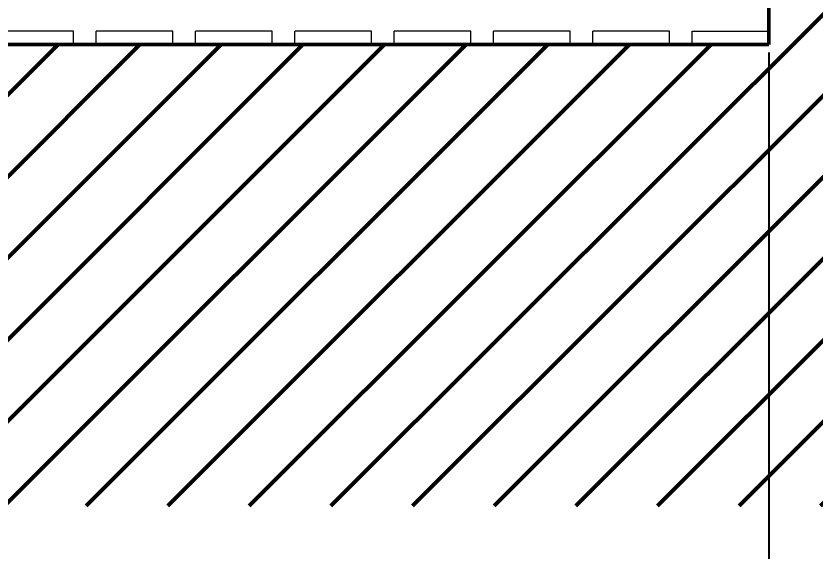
# Model space of a CAD drawing. Header units: inches. Extents: x 2960 to 8891, y 1487 to 4457.
# Drawn here: x 3191.3 to 3312.4, y 3355.9 to 3437.1 of the extents above; entities that cross this region are included whole.
import ezdxf

# ---------------------------------------------------------------- set-up
doc = ezdxf.new("R2010")
doc.units = ezdxf.units.IN
doc.header["$MEASUREMENT"] = 0
for name, color, linetype, lineweight in [('A-FURN', 8, 'Continuous', 20), ('A-WALL-FULL', 7, 'Continuous', 50), ('G-ANNO-DIM', 90, 'Continuous', 18)]:
    doc.layers.add(name, color=color, linetype=linetype, lineweight=lineweight)
doc.styles.add('ARIAL', font='arial.ttf')
doc.dimstyles.new('TICK_36', dxfattribs={"dimtxt": 15, "dimasz": 3.6, "dimexe": 1.8, "dimexo": 1.2, "dimgap": 1.8, "dimtad": 0, "dimdec": 0, "dimzin": 0, "dimdsep": 46, "dimtxsty": 'ARIAL', "dimblk": 'OBLIQUE', "dimcen": 1.8, "dimdle": 1.8, "dimclrd": 256, "dimclrt": 256, "dimadec": 0, "dimazin": 0, "dimtfac": 1, "dimtdec": 0, "dimtmove": 1, "dimatfit": 3, "dimldrblk": 'OPEN90', "dimfxl": 1, "dimtfill": 1, "dimtolj": 1, "dimtzin": 0, "dimarcsym": 0})

# ---------------------------------------------------------------- blocks, each defined once
blk = doc.blocks.new('_Oblique')
at = {"color": 0, "linetype": 'ByBlock', "lineweight": -2}
blk.add_line((-0.5, -0.5), (0.5, 0.5), dxfattribs=at)
blk = doc.blocks.new('*D50')
at = {"layer": 'Defpoints', "color": 0, "transparency": 16777216}
for p in [(3305.41, 3432.76), (3910.41, 3432.76), (3910.41, 3227.58)]:
    blk.add_point(p, dxfattribs=at)
at = {"layer": 'G-ANNO-DIM', "color": 0, "lineweight": -2, "transparency": 16777216}
for p, q in [((3305.41, 3431.56), (3305.41, 3225.78)), ((3910.41, 3431.56), (3910.41, 3225.78))]:
    blk.add_line(p, q, dxfattribs=at)
at = {"layer": 'G-ANNO-DIM', "lineweight": -2, "transparency": 16777216}
for p, q in [((3303.61, 3227.58), (3589.45, 3227.58)), ((3912.21, 3227.58), (3626.38, 3227.58))]:
    blk.add_line(p, q, dxfattribs=at)
at = {"layer": 'G-ANNO-DIM', "lineweight": -2, "transparency": 16777216, "xscale": 3.6, "yscale": 3.6, "zscale": 3.6, "rotation": 180}
blk.add_blockref('_Oblique', (3305.41, 3227.58), dxfattribs=at)
at = {"layer": 'G-ANNO-DIM', "lineweight": -2, "transparency": 16777216, "xscale": 3.6, "yscale": 3.6, "zscale": 3.6}
blk.add_blockref('_Oblique', (3910.41, 3227.58), dxfattribs=at)
at = {"layer": 'G-ANNO-DIM', "transparency": 16777216, "insert": (3607.91, 3227.58), "char_height": 15, "attachment_point": 5, "style": 'ARIAL', "bg_fill": 3, "box_fill_scale": 1.25, "bg_fill_color": 256, "bg_fill_true_color": 13158600, "bg_fill_transparency": 0}
blk.add_mtext('\\A1;605', dxfattribs=at)
blk = doc.blocks.new('_Open90')
at = {"color": 0, "linetype": 'ByBlock', "lineweight": -2}
for p, q in [((-0.5, 0.5), (0, 0)), ((0, 0), (-1, 0)), ((0, 0), (-0.5, -0.5))]:
    blk.add_line(p, q, dxfattribs=at)
blk = doc.blocks.new('*D51')
at = {"layer": 'Defpoints', "color": 0, "transparency": 16777216}
for p in [(3010.41, 3432.76), (3305.41, 3320), (3305.41, 3227.58)]:
    blk.add_point(p, dxfattribs=at)
at = {"layer": 'G-ANNO-DIM', "color": 0, "lineweight": -2, "transparency": 16777216}
for p, q in [((3010.41, 3431.56), (3010.41, 3225.78)), ((3305.41, 3318.8), (3305.41, 3225.78))]:
    blk.add_line(p, q, dxfattribs=at)
at = {"layer": 'G-ANNO-DIM', "lineweight": -2, "transparency": 16777216}
for p, q in [((3008.61, 3227.58), (3139.36, 3227.58)), ((3307.21, 3227.58), (3176.47, 3227.58))]:
    blk.add_line(p, q, dxfattribs=at)
at = {"layer": 'G-ANNO-DIM', "lineweight": -2, "transparency": 16777216, "xscale": 3.6, "yscale": 3.6, "zscale": 3.6, "rotation": 180}
blk.add_blockref('_Oblique', (3010.41, 3227.58), dxfattribs=at)
at = {"layer": 'G-ANNO-DIM', "lineweight": -2, "transparency": 16777216, "xscale": 3.6, "yscale": 3.6, "zscale": 3.6}
blk.add_blockref('_Oblique', (3305.41, 3227.58), dxfattribs=at)
at = {"layer": 'G-ANNO-DIM', "transparency": 16777216, "insert": (3157.91, 3227.58), "char_height": 15, "attachment_point": 5, "style": 'ARIAL', "bg_fill": 3, "box_fill_scale": 1.25, "bg_fill_color": 256, "bg_fill_true_color": 13158600, "bg_fill_transparency": 0}
blk.add_mtext('\\A1;295', dxfattribs=at)

msp = doc.modelspace()

# ---------------------------------------------------------------- hatches: boundary and pattern name
at = {"layer": 'A-WALL-FULL'}
h = msp.add_hatch(dxfattribs=at)
h.set_pattern_fill('ANSI31', color=0, scale=70)
h.paths.add_polyline_path([(3048.35, 4456.67), (3048.35, 4386.67), (3048.35, 4161.67), (3038.35, 4161.67), (3038.35, 4091.67), (3920.41, 4091.67), (3920.41, 4161.67), (3910.41, 4161.67), (3910.41, 4386.67), (3910.41, 4456.67)])
h.paths.add_polyline_path([(3639.35, 4386.67), (3639.35, 4161.67), (3062.35, 4161.67), (3062.35, 4386.67)], flags=16)
h.paths.add_polyline_path([(3653.35, 4386.67), (3896.41, 4386.67), (3896.41, 4161.67), (3653.35, 4161.67)], flags=16)
h.paths.add_polyline_path([(3306.06, 3727.76), (3305.9, 3657.76), (3305.41, 3432.76), (3010.41, 3432.76), (3000.41, 3432.76), (3000.41, 3362.76), (3920.41, 3362.76), (3920.41, 3432.76), (3910.41, 3432.76), (3910.41, 3657.76), (3910.41, 3727.76)])
h.paths.add_polyline_path([(3896.41, 3657.76), (3896.41, 3432.76), (3319.41, 3432.76), (3319.41, 3657.76)], flags=16)
h.paths.add_polyline_path([(2996.41, 2154.49), (2996.41, 2084.49), (2996.41, 1859.49), (2986.41, 1859.49), (2986.41, 1789.49), (3920.41, 1789.49), (3920.41, 1859.49), (3910.41, 1859.49), (3910.41, 2084.49), (3910.41, 2154.49)])
h.paths.add_polyline_path([(3896.41, 2084.49), (3896.41, 1859.49), (3310.91, 1859.49), (3310.91, 2084.49)], flags=16)
h.paths.add_polyline_path([(3296.41, 2084.49), (3296.41, 1859.49), (3010.41, 1859.49), (3010.41, 2084.49)], flags=16)

# ---------------------------------------------------------------- linework, layer by layer
at = {"layer": 'A-FURN'}
for p, q in [((3200, 3434.76), (3188.37, 3434.76)), ((3200, 3432.76), (3200, 3434.76)), ((3215.06, 3434.76), (3203.43, 3434.76)), ((3203.43, 3432.76), (3203.43, 3434.76)), ((3215.06, 3432.76), (3215.06, 3434.76)), ((3230.12, 3434.76), (3218.48, 3434.76)), ((3218.48, 3432.76), (3218.48, 3434.76)), ((3230.12, 3432.76), (3230.12, 3434.76)), ((3245.18, 3434.76), (3233.54, 3434.76)), ((3233.54, 3432.76), (3233.54, 3434.76)), ((3245.18, 3432.76), (3245.18, 3434.76)), ((3260.24, 3434.76), (3248.6, 3434.76)), ((3248.6, 3432.76), (3248.6, 3434.76)), ((3260.24, 3432.76), (3260.24, 3434.76)), ((3275.3, 3434.76), (3263.66, 3434.76)), ((3263.66, 3432.76), (3263.66, 3434.76)), ((3275.3, 3432.76), (3275.3, 3434.76)), ((3290.35, 3434.76), (3278.72, 3434.76)), ((3278.72, 3432.76), (3278.72, 3434.76)), ((3290.35, 3432.76), (3290.35, 3434.76)), ((3293.78, 3432.76), (3293.78, 3434.76)), ((3293.78, 3434.76), (3305.42, 3434.76)), ((3200, 3432.76), (3188.37, 3432.76)), ((3215.06, 3432.76), (3203.43, 3432.76)), ((3230.12, 3432.76), (3218.48, 3432.76)), ((3245.18, 3432.76), (3233.54, 3432.76)), ((3260.24, 3432.76), (3248.6, 3432.76)), ((3275.3, 3432.76), (3263.66, 3432.76)), ((3290.35, 3432.76), (3278.72, 3432.76)), ((3305.41, 3432.76), (3293.78, 3432.76))]:
    msp.add_line(p, q, dxfattribs=at)
at = {"layer": 'A-WALL-FULL'}
for q in [(3305.9, 3657.76), (3305.41, 3432.76)]:
    msp.add_line((3305.41, 3432.76), q, dxfattribs=at)

# ---------------------------------------------------------------- next in the draw order: dimensions: what is measured, and where the dimension line sits
at = {"layer": 'G-ANNO-DIM'}
dim = msp.add_linear_dim(base=(3910.41, 3227.58), p1=(3305.41, 3432.76), p2=(3910.41, 3432.76), dimstyle='TICK_36', dxfattribs=at)
dim.commit()
dim.dimension.update_dxf_attribs({"geometry": '*D50', "text_midpoint": (3607.91, 3227.58)})

# ---------------------------------------------------------------- next in the draw order: dimensions: what is measured, and where the dimension line sits
dim = msp.add_linear_dim(base=(3305.41, 3227.58), p1=(3010.41, 3432.76), p2=(3305.41, 3320), dimstyle='TICK_36', dxfattribs=at)
dim.commit()
dim.dimension.update_dxf_attribs({"geometry": '*D51', "text_midpoint": (3157.91, 3227.58)})

# ---------------------------------------------------------------- next in the draw order: linework, layer by layer
at = {"layer": 'A-WALL-FULL'}
msp.add_line((3305.41, 3432.76), (3010.41, 3432.76), dxfattribs=at)

doc.saveas('drawing.dxf')
